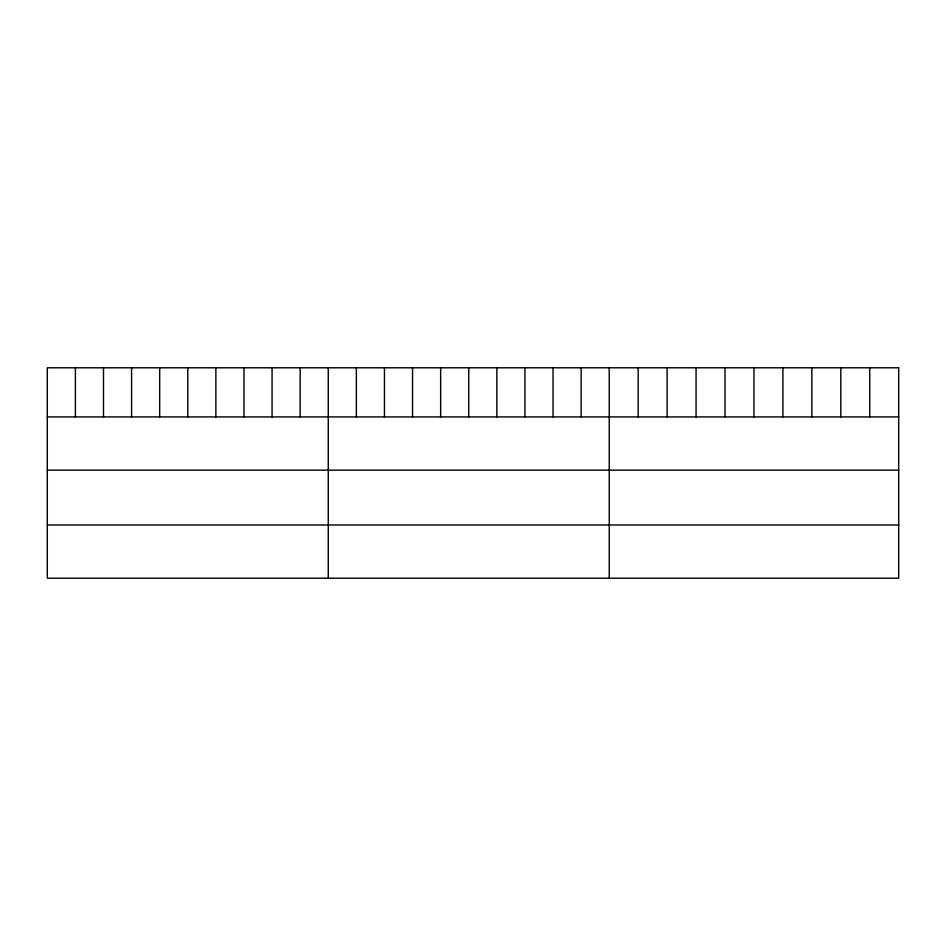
<?xml version="1.0" encoding="UTF-8"?>
<svg xmlns="http://www.w3.org/2000/svg" width="946" height="946" viewBox="0 0 946 946"><rect width="100%" height="100%" fill="white"/><g stroke="black" fill="none" stroke-linecap="round" stroke-linejoin="round"><path stroke-width="1.42" d="M47.3 416.926L898.7 416.926M47.3 470.15L898.7 470.15M47.3 524.983L898.7 524.983M869.752 367.793L869.752 416.926M840.805 367.793L840.805 416.926M811.857 367.793L811.857 416.926M782.91 367.793L782.91 416.926M753.962 367.793L753.962 416.926M725.014 367.793L725.014 416.926M696.067 367.793L696.067 416.926M667.119 367.793L667.119 416.926M638.172 367.793L638.172 416.926M609.224 367.793L609.224 578.207M581.128 367.793L581.128 416.926M553.032 367.793L553.032 416.926M524.935 367.793L524.935 416.926M496.839 367.793L496.839 416.926M468.743 367.793L468.743 416.926M440.647 367.793L440.647 416.926M412.551 367.793L412.551 416.926M384.454 367.793L384.454 416.926M356.358 367.793L356.358 416.926M328.262 367.793L328.262 578.207M300.166 367.793L300.166 416.926M272.07 367.793L272.07 416.926M243.973 367.793L243.973 416.926M215.877 367.793L215.877 416.926M187.781 367.793L187.781 416.926M159.685 367.793L159.685 416.926M131.589 367.793L131.589 416.926M103.492 367.793L103.492 416.926M75.396 367.793L75.396 416.926M898.7 367.793L47.3 367.793L47.3 578.207L898.7 578.207L898.7 367.793"/></g></svg>
